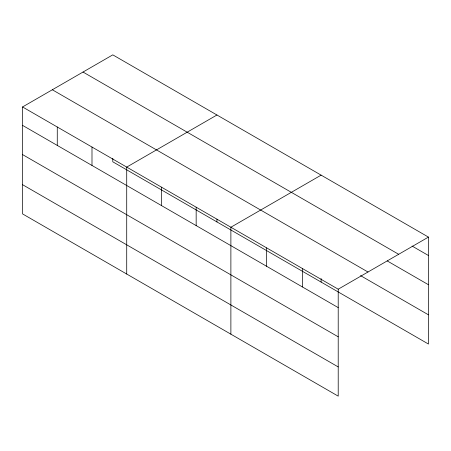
<?xml version="1.0" encoding="UTF-8"?>
<svg xmlns="http://www.w3.org/2000/svg" width="451" height="451" viewBox="0 0 451 451"><rect width="100%" height="100%" fill="white"/><g stroke="black" fill="none" stroke-linecap="round" stroke-linejoin="round"><path stroke-width="0.68" d="M22.55 106.955L338.211 289.198L338.211 396.141L22.55 213.898L22.55 106.955L112.789 54.859L428.45 237.102L428.45 344.045L112.789 161.802L112.789 158.324M216.959 114.999L126.72 167.095L126.72 274.039M321.129 175.135L230.884 227.236L230.884 334.18M338.211 289.198L428.45 237.102M412.079 246.054L428.45 255.508M83.012 72.047L398.673 254.291M387.217 260.92L428.45 284.728M52.327 89.766L367.988 272.009M360.541 275.617L428.45 314.826M22.55 125.367L338.211 307.61M22.55 154.58L338.211 336.824M22.55 184.685L338.211 366.928M321.129 278.6L321.129 282.078M302.435 268.548L302.435 286.954M266.659 247.892L266.659 266.299M216.959 219.158L216.959 221.943M196.162 207.189L196.162 225.601M161.441 187.142L161.441 205.555M91.993 147.049L91.993 165.461M57.271 127.002L57.271 145.414"/></g></svg>
